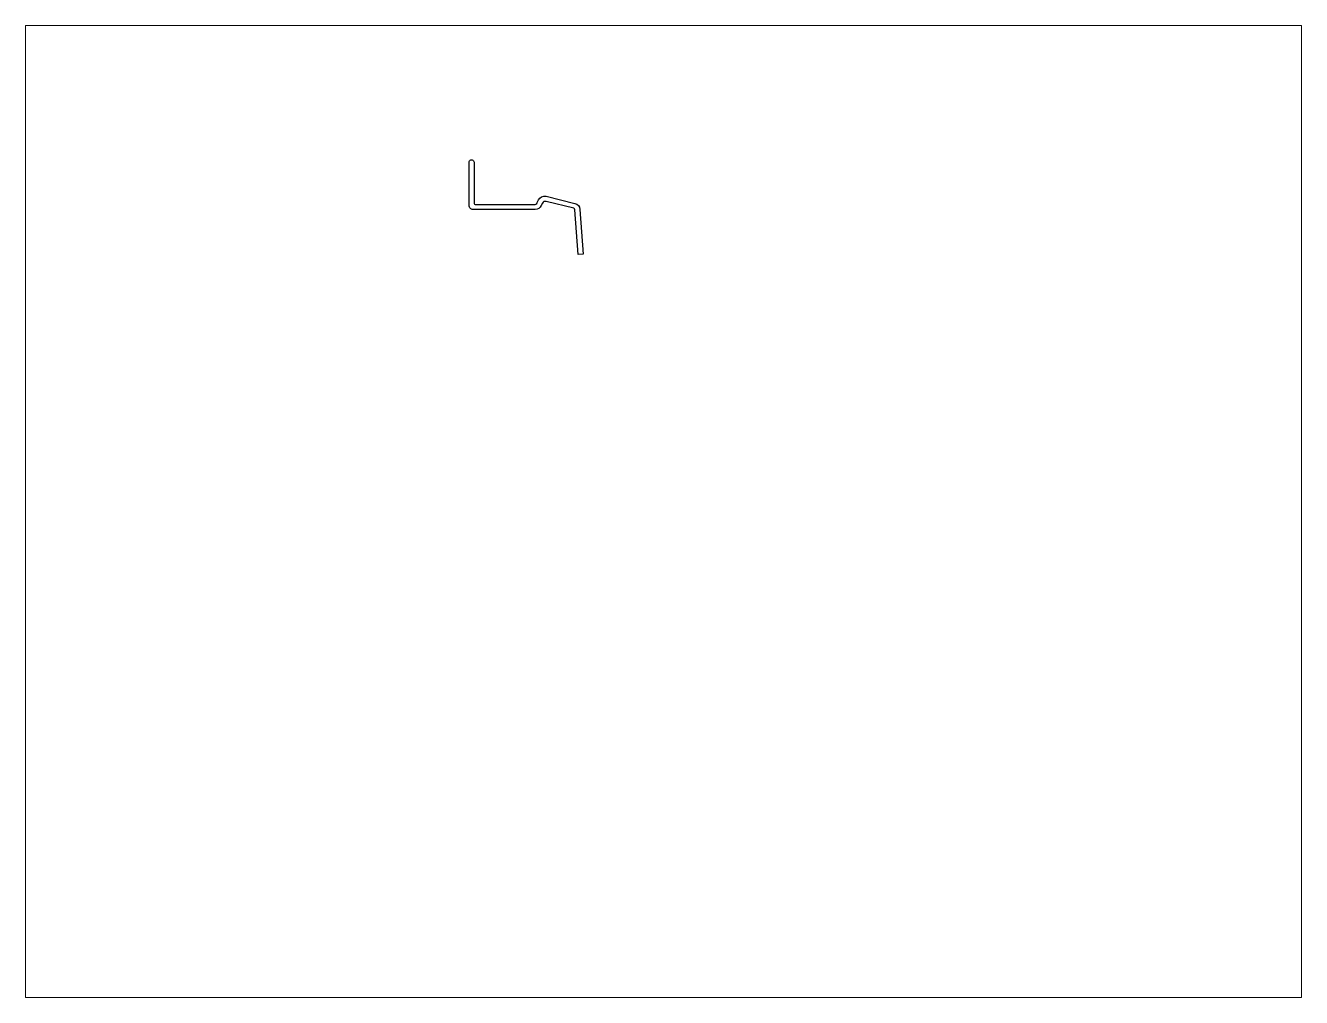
# Paper-space layout 'Layout1' of a CAD drawing. Extents: x 27 to 240, y 20 to 183.
# The model-space entities are those that its viewports show. They can reach past a viewport. Long polylines and large blocks are cut down to what shows.
import ezdxf

# ---------------------------------------------------------------- set-up
doc = ezdxf.new("R2010")
doc.units = 0
doc.header["$LTSCALE"] = 15
doc.layers.get('0').update_dxf_attribs({"linetype": 'CONTINUOUS'})

msp = doc.modelspace()

# ---------------------------------------------------------------- linework, layer by layer
msp.add_lwpolyline([(163.37, 222.01), (155.04, 224.06, 0.358423), (153.9, 223.52), (153.55, 222.78, -0.291473), (151.74, 221.62), (132.93, 221.62, -0.414214), (131.73, 222.82), (131.73, 235.72, -1.219804), (133.23, 235.72), (133.23, 223.62, 0.414214), (133.73, 223.12), (151.42, 223.12, 0.291473), (152.33, 223.7), (152.71, 224.52, -0.358423), (155, 225.62), (163.73, 223.46, -0.325521), (165.25, 221.66), (166.2, 208.12), (164.7, 208.02), (163.75, 221.56, 0.325521)], format="xyb", close=True)

psp = doc.layouts.get("Layout1")

# ---------------------------------------------------------------- viewports
at = {"layer": '0', "color": 0, "linetype": 'BYBLOCK', "ltscale": 0.05}
psp.add_viewport(center=(133.35, 101.6), size=(213.36, 162.56), view_center_point=(190.51, 130.3), view_height=293.8955, dxfattribs=at)

doc.saveas('drawing.dxf')
